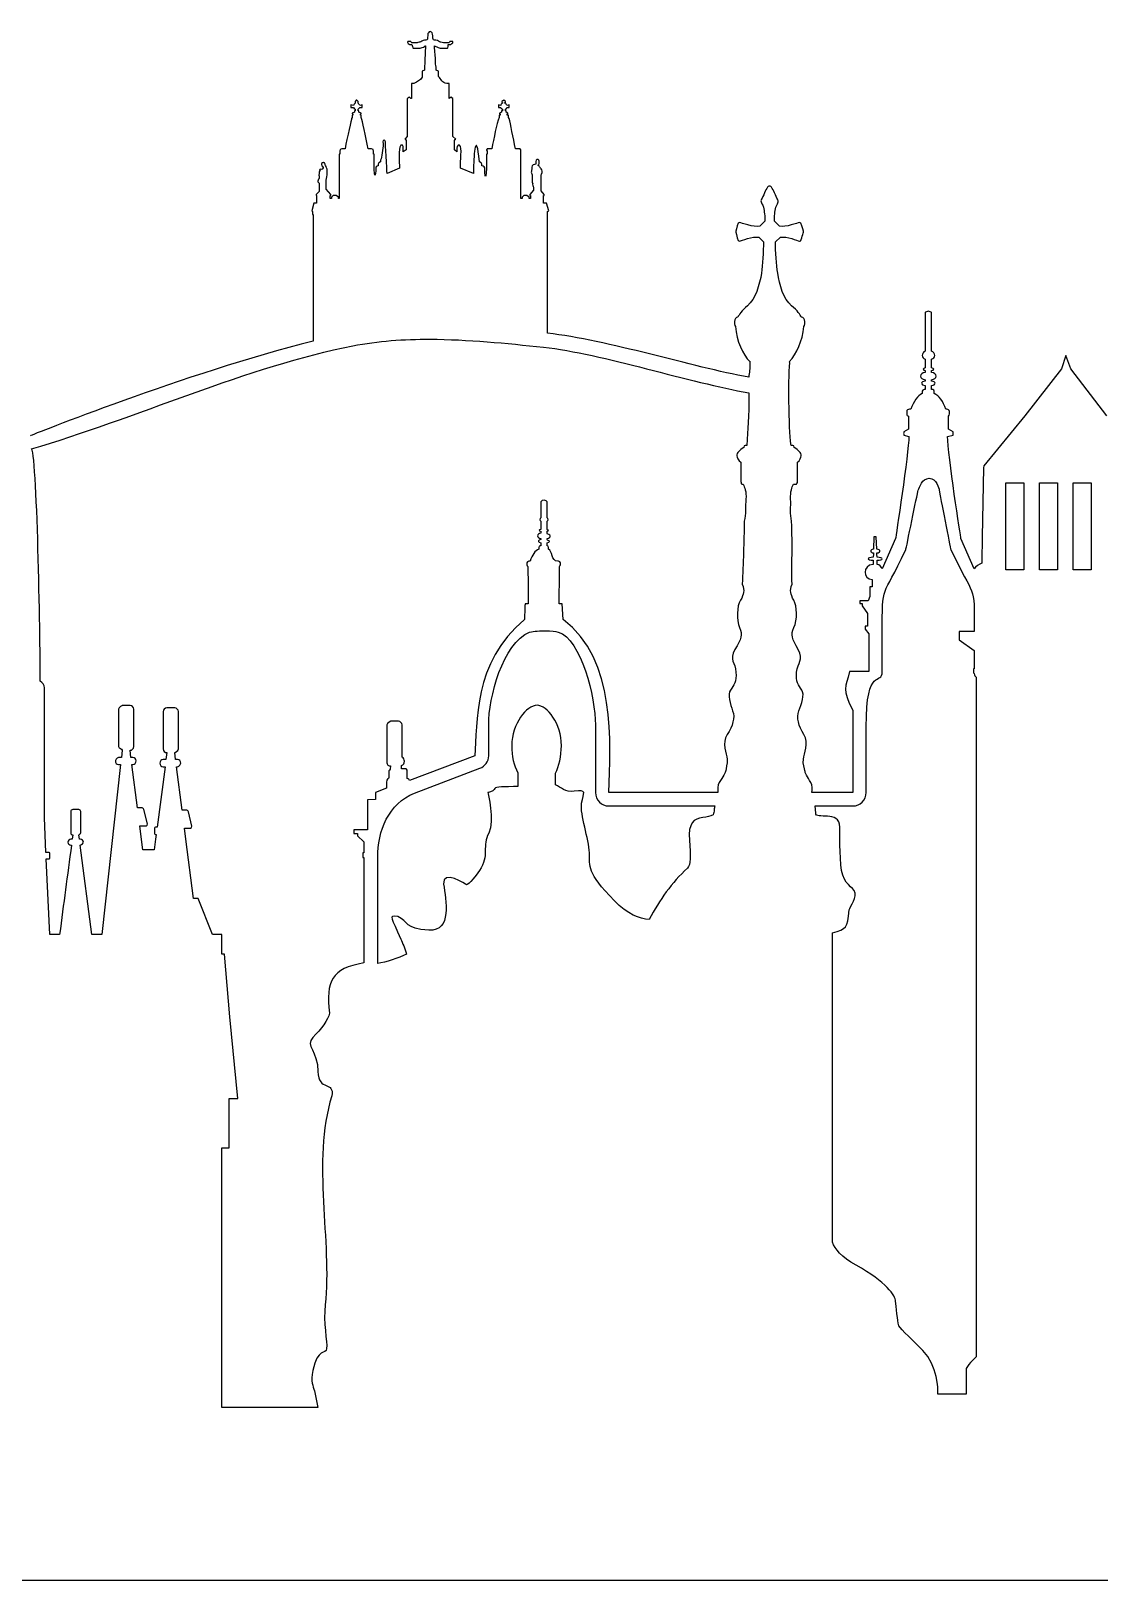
# Model space of a CAD drawing. Extents: x -1462 to 1445, y -1837 to 1335.
# Drawn here: x 541 to 850.9, y -496.6 to -47 of the extents above; entities that cross this region are included whole.
import ezdxf

# ---------------------------------------------------------------- set-up
doc = ezdxf.new("R2010")
doc.units = 0
doc.layers.add('Calque_1', color=7, linetype='CONTINUOUS')

msp = doc.modelspace()

# ---------------------------------------------------------------- linework, layer by layer
at = {"layer": 'Calque_1', "color": 1}
for p, q in [((656.054078, -49.079545), (656.054078, -49.422684)), ((657.600236, -49.079545), (657.600236, -48.392237)), ((657.771803, -49.422684), (657.600236, -49.079545)), ((650.728306, -50.109965), (650.384658, -50.109965)), ((651.243519, -50.109965), (650.728306, -50.109965)), ((651.071952, -50.969358), (651.587168, -50.969358)), ((652.10238, -50.453633), (651.75925, -50.453633)), ((651.930816, -51.999778), (653.476975, -51.999778)), ((653.133326, -50.453633), (652.10238, -50.453633)), ((658.115452, -51.312496), (659.146395, -51.828222)), ((660.348905, -51.999778), (661.895064, -51.999778)), ((661.722982, -50.453633), (660.692038, -50.453633)), ((662.066631, -50.453633), (661.722982, -50.453633)), ((662.066631, -50.969358), (662.582362, -50.969358)), ((663.097058, -50.109965), (662.582362, -50.109965)), ((663.441223, -50.109965), (663.097058, -50.109965)), ((663.441223, -50.28205), (663.441223, -50.109965)), ((655.194698, -58.355969), (654.507403, -58.699636)), ((655.194698, -57.497132), (655.194698, -58.355969)), ((655.366783, -54.92054), (655.366783, -56.638268)), ((658.4591, -56.638268), (658.4591, -54.92054)), ((658.630664, -58.355969), (658.630664, -57.497132)), ((659.317962, -58.699636), (658.630664, -58.355969)), ((652.10238, -62.30768), (651.415085, -62.30768)), ((651.415085, -62.30768), (651.415085, -66.602502)), ((654.507403, -58.699636), (654.507403, -60.417867)), ((659.317962, -60.245782), (659.317962, -58.699636)), ((662.410279, -62.30768), (661.722982, -62.30768)), ((662.410279, -66.602502), (662.410279, -62.30768)), ((635.438282, -67.117699), (635.094636, -67.46134)), ((635.610364, -67.117699), (635.438282, -67.117699)), ((635.953497, -67.46134), (635.610364, -67.117699)), ((650.212575, -66.602502), (650.212575, -66.774058)), ((650.212575, -66.774058), (650.212575, -77.597183)), ((651.243519, -66.602502), (650.812536, -66.104345)), ((651.415085, -66.602502), (651.243519, -66.602502)), ((663.441223, -66.774058), (663.441223, -66.602502)), ((663.441223, -77.597183), (663.441223, -66.774058)), ((678.215516, -67.117725), (677.699785, -67.461366)), ((678.730729, -67.461366), (678.215516, -67.117725)), ((634.579421, -68.663342), (633.892123, -68.49176)), ((633.892123, -68.49176), (633.892123, -69.179068)), ((633.892123, -69.179068), (634.579421, -69.179068)), ((634.923069, -70.553657), (634.235772, -70.896796)), ((634.235772, -70.896796), (634.235772, -71.068881)), ((634.235772, -71.068881), (634.407854, -71.068881)), ((634.407854, -71.412521), (634.235772, -71.412521)), ((634.235772, -71.412521), (634.235772, -72.09983)), ((634.407854, -71.068881), (634.407854, -71.412521)), ((635.094636, -70.210017), (634.923069, -70.210017)), ((634.923069, -70.210017), (634.923069, -70.553657)), ((635.094636, -67.46134), (635.094636, -67.804981)), ((635.094636, -67.804981), (635.094636, -67.976563)), ((635.094636, -69.694291), (635.094636, -70.210017)), ((635.953497, -67.804981), (635.953497, -67.46134)), ((635.953497, -67.976563), (635.953497, -67.804981)), ((635.953497, -70.210017), (635.953497, -69.694291)), ((636.125579, -70.210017), (635.953497, -70.210017)), ((636.125579, -70.553657), (636.125579, -70.210017)), ((636.812877, -70.896796), (636.125579, -70.553657)), ((637.156523, -68.49176), (636.469228, -68.663342)), ((636.469228, -69.179068), (637.156523, -69.179068)), ((636.640792, -71.412521), (636.640792, -71.068881)), ((636.640792, -71.068881), (636.812877, -71.068881)), ((636.812877, -71.412521), (636.640792, -71.412521)), ((636.812877, -71.068881), (636.812877, -70.896796)), ((636.812877, -72.09983), (636.812877, -71.412521)), ((637.156523, -69.179068), (637.156523, -68.49176)), ((677.356652, -68.663871), (676.669357, -68.492315)), ((676.669357, -68.492315), (676.669357, -69.179597)), ((676.669357, -69.179597), (677.356652, -69.179597)), ((677.18457, -71.412548), (676.840921, -71.412548)), ((676.840921, -71.412548), (676.840921, -72.099856)), ((677.528219, -70.553684), (677.013006, -70.897325)), ((677.013006, -70.897325), (677.013006, -71.068907)), ((677.013006, -71.068907), (677.18457, -71.068907)), ((677.18457, -71.068907), (677.18457, -71.412548)), ((677.871868, -70.210043), (677.528219, -70.210043)), ((677.528219, -70.210043), (677.528219, -70.553684)), ((677.699785, -67.461366), (677.699785, -67.805007)), ((677.699785, -67.805007), (677.871868, -67.805007)), ((677.871868, -67.805007), (677.871868, -67.976589)), ((677.871868, -69.69482), (677.871868, -70.210043)), ((678.559165, -67.976589), (678.559165, -67.805007)), ((678.559165, -67.805007), (678.730729, -67.805007)), ((678.730729, -67.805007), (678.730729, -67.461366)), ((678.730729, -70.210043), (678.730729, -69.69482)), ((678.902295, -70.210043), (678.730729, -70.210043)), ((678.902295, -70.553684), (678.902295, -70.210043)), ((679.418026, -70.897325), (678.902295, -70.553684)), ((679.761675, -68.492315), (679.074378, -68.663871)), ((679.074378, -69.179597), (679.761675, -69.179597)), ((679.24646, -71.412548), (679.24646, -71.068907)), ((679.24646, -71.068907), (679.418026, -71.068907)), ((679.589593, -71.412548), (679.24646, -71.412548)), ((679.418026, -71.068907), (679.418026, -70.897325)), ((679.589593, -72.099856), (679.589593, -71.412548)), ((679.761675, -69.179597), (679.761675, -68.492315)), ((634.235772, -72.09983), (634.064205, -72.442941)), ((636.984441, -72.442941), (636.812877, -72.09983)), ((679.761675, -72.443497), (679.589593, -72.099856)), ((648.838499, -80.174278), (648.322768, -80.174278)), ((650.212575, -77.597183), (649.525794, -78.456047)), ((649.869442, -78.800217), (649.869442, -81.548867)), ((664.300087, -78.456047), (663.441223, -77.597183)), ((663.956438, -81.548867), (663.956438, -78.800217)), ((665.331031, -80.174278), (664.987382, -80.174278)), ((630.628242, -82.750843), (630.456157, -82.750843)), ((630.456157, -82.750843), (630.456157, -95.635337)), ((640.592489, -82.750843), (640.420407, -82.750843)), ((649.869442, -81.548867), (649.010062, -82.064091)), ((664.643736, -82.064091), (663.956438, -81.548867)), ((673.404957, -81.376809), (673.233391, -81.376809)), ((673.233391, -81.376809), (673.233391, -81.72045)), ((673.233391, -81.72045), (673.404957, -81.72045)), ((673.404957, -82.750869), (673.233391, -82.750869)), ((674.77955, -81.204724), (673.404957, -81.204724)), ((673.404957, -81.204724), (673.404957, -81.376809)), ((673.404957, -81.72045), (673.404957, -82.750869)), ((683.026075, -81.204724), (681.651483, -81.204724)), ((683.026075, -81.376809), (683.026075, -81.204724)), ((683.197642, -81.376809), (683.026075, -81.376809)), ((683.197642, -81.72045), (683.197642, -81.376809)), ((683.197642, -82.750869), (683.197642, -81.72045)), ((683.197642, -95.635866), (683.197642, -82.750869)), ((687.492469, -85.156408), (687.492469, -85.499546)), ((688.523413, -85.499546), (688.523413, -84.812767)), ((624.61517, -89.107061), (624.61517, -89.794342)), ((624.958819, -87.560889), (624.787252, -87.732974)), ((627.020193, -88.763393), (627.020193, -87.389333)), ((647.979635, -86.874136), (644.371589, -88.420308)), ((669.453776, -88.420308), (665.674679, -86.874136)), ((669.453776, -86.70258), (669.453776, -88.420308)), ((686.461523, -88.763949), (686.461523, -89.794898)), ((686.461523, -89.794898), (686.461523, -90.997403)), ((687.492469, -85.499546), (687.492469, -85.671631)), ((688.179248, -86.015272), (688.179248, -85.843187)), ((688.179248, -85.843187), (688.351331, -86.015272)), ((689.038628, -89.622813), (689.038628, -88.763949)), ((624.61517, -93.573968), (623.756309, -94.432832)), ((624.271521, -90.825291), (624.61517, -91.168932)), ((624.61517, -91.168932), (624.61517, -92.371437)), ((624.61517, -92.371437), (624.61517, -93.573968)), ((628.051137, -94.432832), (626.67706, -92.88666)), ((686.805172, -93.230856), (685.774228, -94.433361)), ((686.461523, -90.997403), (686.633605, -91.168958)), ((686.805172, -92.371992), (686.805172, -93.230856)), ((689.038628, -93.402412), (689.038628, -91.341043)), ((689.897489, -94.433361), (689.038628, -93.402412)), ((623.069011, -97.009926), (622.553799, -99.24338)), ((623.927875, -97.009926), (623.069011, -97.009926)), ((623.756309, -94.432832), (623.756309, -94.776473)), ((623.756309, -94.776473), (623.927875, -94.776473)), ((623.927875, -94.776473), (623.927875, -97.009926)), ((627.87957, -95.635337), (627.87957, -94.776473)), ((627.87957, -94.776473), (628.051137, -94.776473)), ((628.223219, -95.635337), (627.87957, -95.635337)), ((628.051137, -94.776473), (628.051137, -94.432832)), ((628.738434, -94.776473), (628.223219, -95.291696)), ((628.223219, -95.291696), (628.223219, -95.635337)), ((629.597295, -94.776473), (628.738434, -94.776473)), ((630.284593, -95.291696), (629.597295, -94.776473)), ((630.284593, -95.635337), (630.284593, -95.291696)), ((630.456157, -95.635337), (630.284593, -95.635337)), ((683.541288, -95.635866), (683.197642, -95.635866)), ((684.056503, -94.777002), (683.541288, -95.292225)), ((683.541288, -95.292225), (683.541288, -95.635866)), ((684.915364, -94.777002), (684.056503, -94.777002)), ((685.602662, -95.292225), (684.915364, -94.777002)), ((685.602662, -95.635866), (685.602662, -95.292225)), ((685.94631, -95.635866), (685.602662, -95.635866)), ((685.774228, -94.433361), (685.774228, -94.777002)), ((685.774228, -94.777002), (685.94631, -94.777002)), ((685.94631, -94.777002), (685.94631, -95.635866)), ((689.725923, -97.009953), (689.725923, -94.777002)), ((689.725923, -94.777002), (689.897489, -94.777002)), ((690.584787, -97.009953), (689.725923, -97.009953)), ((689.897489, -94.777002), (689.897489, -94.433361)), ((691.272082, -99.243407), (690.584787, -97.009953)), ((622.553799, -99.24338), (622.725365, -99.414936)), ((622.725365, -99.414936), (622.725365, -100.2738)), ((622.725365, -100.2738), (622.897448, -100.2738)), ((622.897448, -100.2738), (622.897448, -137.037971)), ((690.928436, -99.414962), (691.272082, -99.243407)), ((690.928436, -100.274356), (690.928436, -99.414962)), ((690.928436, -132.400037), (690.928436, -100.274356)), ((753.975748, -102.179673), (752.506586, -103.648825)), ((758.249904, -103.648825), (756.780744, -102.179673)), ((752.23942, -106.853802), (753.575256, -108.18963)), ((757.047912, -108.18963), (758.517072, -106.853802)), ((765.1947, -105.2513), (765.1947, -105.117977)), ((765.1947, -105.384624), (765.1947, -105.2513)), ((764.660882, -130.093214), (764.52704, -130.093214)), ((800.464899, -128.757359), (800.464899, -139.976327)), ((802.324216, -139.976327), (802.324216, -128.757359)), ((690.90053, -134.748214), (690.928436, -132.400037)), ((745.160781, -131.29519), (745.160781, -131.962866)), ((765.595711, -131.962866), (765.595711, -131.29519)), ((656.810111, -136.47679), (656.810103, -136.47679)), ((800.464899, -142.246982), (800.464899, -144.784812)), ((802.324216, -144.784812), (802.324216, -142.246982)), ((841.323385, -141.183489), (839.993235, -145.051988)), ((842.787378, -145.051988), (841.323385, -141.183489)), ((800.464899, -145.586314), (800.464899, -146.120137)), ((800.464899, -148.256939), (800.464899, -148.657968)), ((802.324216, -146.120137), (802.324216, -145.586314)), ((802.324216, -148.657968), (802.324216, -148.256939)), ((839.993235, -145.051988), (829.436773, -158.674907)), ((853.210516, -158.674907), (842.787378, -145.051988)), ((799.663397, -151.596272), (799.663397, -152.263948)), ((800.464899, -151.061945), (800.197215, -151.061945)), ((800.464899, -149.859943), (800.464899, -151.061945)), ((802.324216, -151.061945), (802.324216, -149.859943)), ((802.725226, -151.061945), (802.324216, -151.061945)), ((803.125718, -152.263948), (803.125718, -151.596272)), ((796.324583, -156.804753), (795.923574, -156.804753)), ((806.731699, -156.804753), (806.464532, -156.804753)), ((795.122072, -157.472932), (795.122072, -158.140581)), ((795.656407, -158.808257), (795.656407, -162.548063)), ((807.266034, -162.548063), (807.266034, -158.808257)), ((807.533201, -158.140581), (807.533201, -157.472932)), ((829.436773, -158.674907), (817.55016, -173.232679)), ((794.26321, -164.284391), (795.790249, -164.684891)), ((795.656407, -162.548063), (794.321088, -163.349566)), ((806.998867, -164.684891), (808.564146, -164.32265)), ((808.601352, -163.349566), (807.266034, -162.548063)), ((747.832454, -167.756545), (747.832454, -167.889868)), ((748.76728, -167.356045), (748.232946, -167.356045)), ((762.123054, -167.356045), (761.588721, -167.356045)), ((762.523546, -167.890371), (762.523546, -167.756545)), ((747.030952, -172.164027), (747.030952, -177.773484)), ((763.458888, -177.773484), (763.458888, -172.164027)), ((817.416835, -173.767031), (817.015826, -193.800434)), ((817.55016, -173.232679), (817.416835, -173.767031)), ((747.431443, -178.574987), (747.698612, -178.574987)), ((762.256378, -178.574987), (762.924554, -178.574987)), ((801.661725, -176.838659), (801.661725, -176.838659)), ((823.899905, -178.169374), (829.108887, -178.169374)), ((823.899905, -203.412247), (823.899905, -178.169374)), ((829.108887, -178.169374), (829.108887, -203.412247)), ((833.668014, -178.169374), (838.876996, -178.169374)), ((833.668014, -203.412247), (833.668014, -178.169374)), ((838.876996, -178.169374), (838.876996, -203.412247)), ((843.436232, -178.169374), (848.645214, -178.169374)), ((843.436232, -203.412247), (843.436232, -178.169374)), ((848.645214, -178.169374), (848.645214, -203.412247)), ((688.932692, -183.650145), (688.932692, -188.324777)), ((690.792524, -188.324777), (690.792524, -183.650145)), ((688.932692, -189.259629), (688.932692, -191.663606)), ((688.932692, -192.197932), (688.932692, -192.731756)), ((690.792524, -191.663606), (690.792524, -189.259629)), ((690.792524, -192.731756), (690.792524, -192.197932)), ((688.398358, -196.872591), (688.398358, -197.406414)), ((688.932692, -196.471588), (688.799365, -196.471588)), ((688.932692, -194.33476), (688.932692, -194.601937)), ((688.932692, -195.536762), (688.932692, -196.471588)), ((690.792524, -194.601937), (690.792524, -194.33476)), ((690.792524, -196.471588), (690.792524, -195.536762)), ((690.925851, -196.471588), (690.792524, -196.471588)), ((691.193019, -197.406414), (691.193019, -196.872591)), ((785.639447, -193.800434), (785.506122, -197.406917)), ((786.307623, -193.800434), (785.639447, -193.800434)), ((786.440949, -197.406917), (786.307623, -193.800434)), ((791.9171, -194.33476), (788.043952, -203.149724)), ((814.74568, -203.149724), (810.872015, -194.33476)), ((684.925701, -201.413396), (684.925701, -201.947722)), ((685.861043, -200.87907), (685.460035, -200.87907)), ((694.131339, -200.87907), (693.864173, -200.87907)), ((694.665675, -201.947722), (694.665675, -201.413396)), ((785.506122, -198.876095), (785.37228, -199.677068)), ((785.37228, -200.611894), (785.37228, -201.813896)), ((785.506122, -198.475066), (785.506122, -198.876095)), ((786.440949, -198.876095), (786.440949, -198.475066)), ((786.574274, -199.677068), (786.440949, -198.876095)), ((786.574274, -201.813896), (786.574274, -200.611894)), ((785.105113, -206.221881), (785.105113, -208.358709)), ((829.108887, -203.412247), (823.899905, -203.412247)), ((838.876996, -203.412247), (833.668014, -203.412247)), ((848.645214, -203.412247), (843.436232, -203.412247)), ((784.437454, -211.163186), (783.903119, -212.365188)), ((785.105113, -208.358709), (784.437454, -208.358709)), ((784.437454, -208.358709), (784.437454, -211.163186)), ((685.326709, -213.300014), (684.391883, -213.300014)), ((695.199491, -213.300014), (694.264665, -213.300014)), ((695.467175, -217.840819), (695.199491, -213.300014)), ((783.903119, -212.365188), (781.499132, -212.365188)), ((781.499132, -212.365188), (781.499132, -213.16669)), ((781.499132, -213.16669), (782.166791, -213.16669)), ((782.166791, -213.16669), (782.166791, -213.83434)), ((782.166791, -213.83434), (783.769794, -216.104994)), ((783.769794, -219.710974), (783.102134, -219.710974)), ((783.102134, -219.710974), (783.102134, -220.645826)), ((783.769794, -216.104994), (783.769794, -219.710974)), ((690.363095, -221.096941), (690.363095, -221.096941)), ((783.102134, -220.645826), (784.170286, -221.981654)), ((784.170286, -221.981654), (784.170286, -232.933446)), ((788.043952, -232.933446), (788.043952, -221.981654)), ((814.74568, -221.313476), (810.337681, -221.313476)), ((810.337681, -221.313476), (810.337681, -222.114978)), ((810.337681, -222.114978), (810.337681, -222.91648)), ((810.337681, -222.91648), (810.337681, -223.717982)), ((810.337681, -223.717982), (814.74568, -226.789636)), ((814.74568, -226.789636), (814.74568, -232.131944)), ((784.170286, -232.933446), (778.561326, -232.933446)), ((814.74568, -232.131944), (814.477996, -232.131944)), ((814.477996, -232.131944), (814.477996, -233.33392)), ((814.477996, -233.33392), (814.74568, -233.467243)), ((544.955959, -275.271409), (544.955959, -237.607575)), ((815.279498, -234.535922), (815.279498, -431.801922)), ((566.469375, -243.884709), (566.469375, -254.703177)), ((569.797854, -242.81656), (567.537527, -242.81656)), ((570.866522, -254.703177), (570.866522, -243.884709)), ((579.414321, -244.552888), (579.414321, -255.371329)), ((582.7428, -243.484209), (580.482473, -243.484209)), ((583.811468, -255.371329), (583.811468, -244.552888)), ((779.495636, -244.152388), (779.495636, -268.059449)), ((644.333864, -248.426017), (644.333864, -259.377809)), ((647.66286, -247.357365), (645.402532, -247.357365)), ((648.731528, -257.774804), (648.731528, -248.426017)), ((673.840589, -257.374331), (673.840589, -248.426017)), ((704.826294, -248.426017), (704.826294, -268.059449)), ((783.369302, -268.058947), (783.369302, -248.96037)), ((567.537527, -255.771829), (567.270359, -257.908657)), ((570.06502, -257.908657), (569.797854, -255.771829)), ((567.003193, -259.912161), (561.650548, -309.194934)), ((567.270359, -257.908657), (566.469375, -257.908657)), ((566.469375, -259.912161), (567.003193, -259.912161)), ((570.599357, -257.908657), (570.06502, -257.908657)), ((571.934674, -272.466429), (570.332188, -259.912161)), ((570.332188, -259.912161), (570.599357, -259.912161)), ((579.948139, -260.579811), (577.677993, -278.075886)), ((580.215307, -258.442983), (579.414321, -258.442983)), ((579.414321, -260.579811), (579.948139, -260.579811)), ((580.482473, -256.439505), (580.215307, -258.442983)), ((583.009968, -258.442983), (582.7428, -256.439505)), ((583.544302, -258.442983), (583.009968, -258.442983)), ((584.880139, -273.134607), (583.277134, -260.579811)), ((583.277134, -260.579811), (583.544302, -260.579811)), ((645.402532, -260.312635), (645.269206, -261.247461)), ((648.597686, -261.114137), (648.597686, -260.179311)), ((669.833599, -257.374331), (650.868348, -264.586793)), ((644.200538, -264.987293), (644.200538, -266.723621)), ((644.868198, -261.781813), (644.868198, -263.785291)), ((649.666353, -261.114137), (648.597686, -261.114137)), ((650.200687, -263.918614), (650.200687, -261.781813)), ((652.33751, -268.192773), (671.302758, -260.980813)), ((682.254545, -262.316139), (682.254545, -266.323121)), ((693.206331, -265.788795), (693.206331, -262.449992)), ((644.200538, -266.723621), (640.98988, -268.058947)), ((640.98988, -268.058947), (640.98988, -270.062425)), ((682.254545, -266.323121), (681.052551, -266.323121)), ((740.352808, -268.058947), (708.699442, -268.058947)), ((779.495636, -268.059449), (767.598688, -268.059449)), ((552.568932, -273.535081), (552.568932, -279.678891)), ((554.962585, -273.000755), (553.236592, -273.000755)), ((555.496919, -279.678891), (555.496919, -273.535081)), ((573.136668, -272.466429), (571.934674, -272.466429)), ((574.872997, -277.14106), (573.804845, -273.000755)), ((586.08213, -273.134607), (584.880139, -273.134607)), ((587.684619, -277.808736), (586.74979, -273.668933)), ((640.98988, -270.062425), (638.698033, -270.116691)), ((638.698033, -270.116691), (638.719226, -278.877389)), ((708.699442, -271.932605), (739.417979, -271.932605)), ((768.763993, -273.996567), (768.534033, -271.932076)), ((768.534033, -271.932076), (779.495636, -271.932076)), ((545.356454, -285.421698), (544.955959, -275.271409)), ((573.003342, -280.880893), (572.60285, -277.675413)), ((572.60285, -277.675413), (574.472505, -277.675413)), ((576.876493, -278.343062), (576.876493, -279.945564)), ((577.677993, -278.075886), (577.143659, -278.075886)), ((585.948291, -281.548542), (585.547796, -278.343062)), ((585.547796, -278.343062), (587.284124, -278.343062)), ((552.969423, -281.548542), (552.568932, -281.548542)), ((553.236592, -280.346567), (552.969423, -281.548542)), ((555.096427, -281.548542), (554.962585, -280.346567)), ((555.363593, -281.548542), (555.096427, -281.548542)), ((573.537676, -284.620196), (573.003342, -280.880893)), ((577.143659, -281.548542), (576.743167, -284.620196)), ((577.143659, -280.213243), (577.410827, -280.213243)), ((577.410827, -280.213243), (577.143659, -281.548542)), ((588.218953, -298.777468), (585.948291, -281.548542)), ((638.719226, -278.877389), (634.707585, -278.877389)), ((634.707585, -278.877389), (634.707585, -279.945564)), ((634.707585, -279.945564), (635.776255, -279.945564)), ((635.776255, -279.945564), (635.776255, -280.613717)), ((635.776255, -280.613717), (637.645907, -282.350045)), ((637.645907, -282.350045), (637.645907, -285.555022)), ((546.291279, -285.421698), (545.356454, -285.421698)), ((546.558964, -309.194934), (545.490296, -287.29135)), ((545.490296, -287.29135), (546.291279, -287.29135)), ((546.558964, -287.024703), (546.558964, -285.822198)), ((552.568932, -283.28487), (552.8361, -283.28487)), ((558.702407, -309.194934), (555.363593, -283.28487)), ((576.743167, -284.620196), (573.537676, -284.620196)), ((637.645907, -285.555022), (637.378741, -285.555022)), ((637.378741, -285.555022), (637.378741, -286.890877)), ((637.378741, -286.890877), (637.645907, -286.890877)), ((637.645907, -286.890877), (637.645907, -317.475572)), ((641.652373, -317.609927), (641.652373, -286.891379)), ((589.564605, -298.777468), (588.218953, -298.777468)), ((593.704921, -309.194934), (589.564605, -298.777468)), ((549.363444, -309.194934), (546.558964, -309.194934)), ((561.650548, -309.194934), (558.702407, -309.194934)), ((596.376075, -309.194934), (593.704921, -309.194934)), ((596.376075, -314.938244), (596.376075, -309.194934)), ((773.609174, -398.546073), (773.609174, -308.794434)), ((597.177577, -314.938244), (596.376075, -314.938244)), ((598.780063, -333.101995), (597.177577, -314.938244)), ((601.050725, -356.875733), (598.780063, -333.101995)), ((598.512898, -371.166329), (598.512898, -356.875733)), ((598.512898, -356.875733), (601.050725, -356.875733)), ((596.376075, -446.493519), (596.376075, -371.166329)), ((596.376075, -371.166329), (598.512898, -371.166329)), ((812.341176, -435.141254), (812.341176, -442.620363)), ((623.355306, -441.685538), (624.290135, -446.493519)), ((804.194386, -442.620363), (804.194386, -441.685538)), ((812.341176, -442.620363), (804.194386, -442.620363)), ((624.290135, -446.493519), (596.376075, -446.493519)), ((-4.810482, -496.573164), (1166.527293, -496.573164))]:
    msp.add_line(p, q, dxfattribs=at)
for points in [[(656.054078, -49.422684), (656.054078, -49.766324), (655.366825, -49.594504), (654.851568, -49.766324)], [(656.39721, -47.533373), (656.053705, -47.877014), (656.225644, -48.048623), (656.225644, -48.392237)], [(656.225644, -48.392237), (656.05375, -48.735984), (656.054078, -48.907725), (656.054078, -49.079545)], [(657.428154, -47.533373), (657.25626, -47.189865), (656.568962, -47.017939), (656.39721, -47.533373)], [(657.600236, -48.392237), (657.600236, -48.048623), (657.599972, -47.877014), (657.428154, -47.533373)], [(658.974313, -49.766324), (658.287007, -49.594504), (657.771803, -49.766324), (657.771803, -49.422684)], [(650.384658, -50.109965), (650.212763, -50.109965), (650.212763, -50.28205), (650.384658, -50.28205)], [(650.384658, -50.28205), (650.384658, -50.28205), (650.212763, -50.281918), (650.384658, -50.453633)], [(650.384658, -50.453633), (650.384658, -50.625559), (650.556552, -50.625665), (650.728306, -50.797273)], [(650.728306, -50.797273), (650.900058, -50.9692), (650.900058, -50.969358), (651.071952, -50.969358)], [(651.75925, -50.453633), (651.587355, -50.625559), (651.415273, -50.281786), (651.243519, -50.109965)], [(651.587168, -50.969358), (651.587168, -51.141073), (651.759205, -51.999778), (651.930816, -51.999778)], [(653.648542, -50.28205), (653.305036, -50.28205), (653.305078, -50.453633), (653.133326, -50.453633)], [(653.476975, -51.999778), (653.820621, -51.999778), (654.163897, -51.999778), (654.507403, -51.828222)], [(654.851568, -49.766324), (654.336167, -50.109965), (653.992188, -50.28205), (653.648542, -50.28205)], [(654.507403, -51.828222), (655.02266, -51.656614), (655.538347, -51.312496), (655.538347, -51.312496)], [(655.538347, -51.312496), (655.538347, -51.312496), (655.366783, -54.233258), (655.366783, -54.92054)], [(658.4591, -54.92054), (658.287336, -54.233258), (658.115452, -51.312496), (658.115452, -51.312496)], [(660.004741, -50.28205), (659.833119, -50.28205), (659.489713, -50.109965), (658.974313, -49.766324)], [(659.146395, -51.828222), (659.490086, -52.000043), (660.005116, -51.999778), (660.348905, -51.999778)], [(660.692038, -50.453633), (660.348532, -50.453633), (660.34853, -50.28205), (660.004741, -50.28205)], [(661.895064, -51.999778), (662.066959, -51.999778), (662.066631, -51.141073), (662.066631, -50.969358)], [(662.582362, -50.109965), (662.410467, -50.281786), (662.066631, -50.625559), (662.066631, -50.453633)], [(662.582362, -50.969358), (662.925878, -50.969358), (662.925495, -50.9692), (662.925495, -50.797273)], [(662.925495, -50.797273), (663.097103, -50.625665), (663.269471, -50.625559), (663.441223, -50.453633)], [(663.441223, -50.453633), (663.612834, -50.281918), (663.269471, -50.28205), (663.441223, -50.28205)], [(655.366783, -56.638268), (655.195029, -56.810194), (655.194698, -57.153491), (655.194698, -57.497132)], [(658.630664, -57.497132), (658.630664, -57.153491), (658.4591, -56.810194), (658.4591, -56.638268)], [(654.507403, -60.417867), (653.877631, -61.439291), (653.273659, -61.722078), (652.10238, -62.30768)], [(661.722982, -62.30768), (660.31102, -62.080879), (660.037427, -60.97889), (659.317962, -60.245782)], [(650.812536, -66.104345), (650.530604, -66.38983), (650.477775, -66.498204), (650.212575, -66.602502)], [(662.925495, -66.087279), (662.718701, -66.396789), (662.684893, -66.465263), (662.410279, -66.602502)], [(663.441223, -66.602502), (663.131515, -66.5004), (663.062739, -66.36197), (662.925495, -66.087279)], [(635.094636, -67.976563), (634.922739, -68.148145), (634.751172, -68.319913), (634.579421, -68.663342)], [(634.579421, -69.179068), (634.751172, -69.350888), (634.922739, -69.694291), (635.094636, -69.694291)], [(636.469228, -68.663342), (636.297463, -68.319913), (636.125249, -68.148145), (635.953497, -67.976563)], [(635.953497, -69.694291), (636.125249, -69.694291), (636.297463, -69.350888), (636.469228, -69.179068)], [(677.871868, -67.976589), (677.528221, -68.148172), (677.356652, -68.320363), (677.356652, -68.663871)], [(677.356652, -69.179597), (677.356652, -69.351311), (677.528221, -69.69482), (677.871868, -69.69482)], [(679.074378, -68.663871), (679.074378, -68.320363), (678.902539, -68.148172), (678.559165, -67.976589)], [(678.730729, -69.69482), (678.902351, -69.69482), (679.074378, -69.351311), (679.074378, -69.179597)], [(634.064205, -72.442941), (634.064205, -72.442941), (632.756444, -77.961858), (632.1744, -81.204697)], [(638.874248, -81.204697), (638.281907, -77.925743), (636.984441, -72.442941), (636.984441, -72.442941)], [(671.172017, -84.984323), (670.224936, -75.213499), (669.45525, -82.963912), (669.453776, -86.70258)], [(676.840921, -72.099856), (676.183201, -74.049941), (675.331463, -78.129445), (674.77955, -81.204724)], [(681.651483, -81.204724), (680.938245, -78.042292), (680.179809, -73.84936), (679.761675, -72.443497)], [(643.169076, -79.143302), (643.365484, -80.457302), (642.869089, -82.971506), (642.653863, -84.12493)], [(643.894614, -79.155738), (643.846526, -78.416439), (643.135596, -78.576829), (643.169076, -79.143302)], [(644.371589, -88.420308), (644.332544, -87.304507), (643.833797, -79.216618), (643.894614, -79.155738)], [(648.322768, -80.174278), (647.510933, -81.292566), (647.979635, -85.02319), (647.979635, -86.874136)], [(649.010062, -82.064091), (649.028425, -81.161465), (649.233112, -80.568877), (648.838499, -80.174278)], [(649.525794, -78.456047), (649.767572, -78.459222), (649.758934, -78.57929), (649.869442, -78.800217)], [(663.956438, -78.800217), (664.020682, -78.493988), (664.125398, -78.547143), (664.300087, -78.456047)], [(664.987382, -80.174278), (664.436911, -80.662566), (664.643736, -81.217662), (664.643736, -82.064091)], [(665.674679, -86.874136), (665.459999, -84.78451), (666.322734, -80.66934), (665.331031, -80.174278)], [(625.646116, -85.327938), (625.302611, -85.327938), (625.302468, -85.499679), (625.302468, -85.671605)], [(626.161329, -85.327938), (625.989434, -84.984429), (625.818011, -85.327938), (625.646116, -85.327938)], [(626.504978, -86.015246), (626.333356, -85.843319), (626.504845, -85.499652), (626.161329, -85.327938)], [(632.1744, -81.204697), (630.418406, -81.131805), (630.628242, -81.218985), (630.628242, -82.750843)], [(640.420407, -82.750843), (640.470633, -81.189537), (640.599533, -81.222028), (638.874248, -81.204697)], [(641.107705, -86.702025), (641.051065, -89.343228), (640.592489, -91.088234), (640.592489, -82.750843)], [(642.481781, -84.984297), (641.622721, -85.156223), (641.795, -86.186802), (641.795, -86.186802)], [(642.653863, -84.12493), (642.377916, -84.333607), (642.481781, -84.667273), (642.481781, -84.984297)], [(671.859315, -86.186828), (671.859315, -86.186828), (672.031077, -85.156249), (671.172017, -84.984323)], [(673.233391, -82.750869), (673.349048, -89.698537), (672.80474, -91.175176), (672.718176, -86.70258)], [(687.664036, -84.469127), (687.492281, -84.812741), (687.492469, -84.984482), (687.492469, -85.156408)], [(688.179248, -84.297042), (687.835742, -84.297042), (687.835798, -84.297042), (687.664036, -84.469127)], [(688.523413, -84.812767), (688.523413, -84.640841), (688.351143, -84.297042), (688.179248, -84.297042)], [(624.61517, -89.794342), (624.443548, -89.966163), (624.271521, -90.653365), (624.271521, -90.825291)], [(625.474034, -87.21775), (625.130385, -87.04593), (624.443408, -87.21775), (624.958819, -87.560889)], [(624.61517, -88.420282), (624.443548, -88.76379), (624.61517, -88.93524), (624.61517, -89.107061)], [(624.787252, -87.732974), (624.615294, -87.9049), (624.61517, -87.90482), (624.61517, -88.420282)], [(625.302468, -85.671605), (625.302468, -86.015246), (625.474362, -86.358384), (625.646116, -86.358384)], [(625.817683, -86.702025), (625.817683, -86.873528), (625.474034, -87.21775), (625.474034, -87.21775)], [(625.646116, -86.358384), (625.818011, -86.530204), (625.817683, -86.702025), (625.817683, -86.702025)], [(626.67706, -92.88666), (626.848814, -91.340514), (626.504933, -90.309539), (627.020193, -88.763393)], [(627.020193, -87.389333), (627.020193, -87.217512), (626.676872, -86.358781), (626.504978, -86.015246)], [(641.795, -86.186802), (641.795, -86.186802), (641.107705, -86.186802), (641.107705, -86.702025)], [(672.718176, -86.70258), (672.546281, -86.187013), (671.859315, -86.186828), (671.859315, -86.186828)], [(686.289441, -87.389359), (686.289441, -87.56118), (686.118104, -87.905191), (686.289441, -88.248726)], [(686.461523, -86.186828), (686.289488, -86.702395), (686.461478, -87.217645), (686.289441, -87.389359)], [(686.289441, -88.248726), (686.461478, -88.420546), (686.289488, -88.592234), (686.461523, -88.763949)], [(687.492469, -85.671631), (687.492469, -85.671631), (686.805172, -85.671393), (686.461523, -86.186828)], [(688.351331, -86.186828), (688.179436, -86.186828), (688.179248, -86.015272), (688.179248, -86.015272)], [(688.351331, -86.015272), (688.351331, -86.015272), (688.523413, -85.671367), (688.523413, -85.499546)], [(688.867062, -86.874136), (688.695024, -86.530707), (688.523225, -86.186828), (688.351331, -86.186828)], [(689.382277, -88.07717), (689.382277, -87.561603), (689.210568, -87.045956), (688.867062, -86.874136)], [(689.038628, -88.763949), (689.038628, -88.763949), (689.382277, -88.592393), (689.382277, -88.07717)], [(689.038628, -91.341043), (689.21038, -90.653762), (689.038628, -89.966454), (689.038628, -89.622813)], [(686.633605, -91.168958), (686.633605, -91.168958), (686.461711, -91.684446), (686.633605, -91.856267)], [(686.633605, -91.856267), (686.633605, -92.199775), (686.805172, -92.028246), (686.805172, -92.371992)], [(754.91109, -92.162707), (754.376872, -92.563392), (753.842398, -94.299561), (753.174762, -95.50151)], [(755.311584, -92.028854), (755.178057, -92.028854), (755.044617, -92.028854), (754.91109, -92.162707)], [(755.712076, -92.162707), (755.578549, -92.029172), (755.445112, -92.028854), (755.311584, -92.028854)], [(757.448404, -95.50151), (756.914187, -94.299561), (756.246185, -92.563392), (755.712076, -92.162707)], [(753.174762, -95.50151), (752.5068, -96.569951), (752.9074, -96.436495), (753.575256, -98.172664)], [(753.575256, -98.172664), (753.842311, -99.241211), (753.975748, -100.977592), (753.975748, -102.179673)], [(756.780744, -102.179673), (756.780744, -100.977592), (756.780763, -99.241211), (757.181236, -98.172664)], [(757.181236, -98.172664), (757.8492, -96.436495), (758.116149, -96.569951), (757.448404, -95.50151)], [(746.63046, -102.580146), (746.096242, -102.313102), (745.695208, -104.583651), (745.561792, -105.117977)], [(752.506586, -103.648825), (750.636878, -104.049616), (747.164677, -102.713682), (746.63046, -102.580146)], [(763.992706, -102.580146), (763.458489, -102.713682), (759.986086, -104.049616), (758.249904, -103.648825)], [(765.1947, -105.117977), (764.927646, -104.583651), (764.526926, -102.313102), (763.992706, -102.580146)], [(745.561792, -105.117977), (745.561792, -105.251512), (745.428153, -105.2513), (745.561792, -105.2513)], [(745.561792, -105.2513), (745.428153, -105.38473), (745.561792, -105.384624), (745.561792, -105.384624)], [(745.561792, -105.384624), (745.695208, -106.052485), (746.096242, -108.323351), (746.63046, -108.056307)], [(746.63046, -108.056307), (747.164677, -107.789025), (750.369602, -106.586626), (752.23942, -106.853802)], [(758.517072, -106.853802), (760.386782, -106.586626), (763.458489, -107.789025), (763.992706, -108.056307)], [(763.992706, -108.056307), (764.526926, -108.323351), (764.927646, -106.052485), (765.1947, -105.384624)], [(753.575256, -108.18963), (753.575256, -110.994478), (753.307977, -115.001355), (753.04092, -117.271771)], [(757.71557, -117.271771), (757.31488, -115.001355), (757.047912, -110.994478), (757.047912, -108.18963)], [(753.04092, -117.271771), (752.373066, -120.744347), (751.30475, -124.884468), (748.900606, -126.754384)], [(761.72256, -126.754384), (759.318524, -124.884468), (758.24979, -120.744347), (757.71557, -117.271771)], [(746.096126, -130.093214), (745.561908, -130.093214), (745.160781, -130.627461), (745.160781, -131.29519)], [(748.900606, -126.754384), (747.297842, -128.090001), (746.496816, -129.425459), (746.096126, -130.093214)], [(764.52704, -130.093214), (764.259877, -129.425459), (763.458851, -128.090001), (761.72256, -126.754384)], [(765.595711, -131.29519), (765.595711, -130.627461), (765.061575, -130.093214), (764.660882, -130.093214)], [(801.340297, -128.369798), (801.20677, -128.369798), (800.464899, -128.623718), (800.464899, -128.757359)], [(802.324216, -128.757359), (802.324216, -128.623718), (801.60757, -128.369798), (801.340297, -128.369798)], [(749.301614, -147.455966), (733.007361, -144.65125), (708.263329, -136.61813), (690.90053, -134.748214)], [(745.160781, -131.962866), (745.160781, -132.363551), (745.294314, -132.630727), (745.42795, -132.764368)], [(745.42795, -132.764368), (745.82864, -137.038315), (747.431488, -140.777856), (749.702106, -143.048484)], [(761.054384, -143.048484), (763.324784, -140.644347), (764.794105, -137.038315), (765.328542, -132.764368)], [(765.328542, -132.764368), (765.46207, -132.630727), (765.595711, -132.363551), (765.595711, -131.962866)], [(622.897448, -137.037971), (585.830723, -146.332201), (540.882815, -164.487988), (540.882815, -164.487988)], [(541.216137, -168.290871), (570.198426, -159.876698), (604.790383, -144.116527), (634.440419, -138.373323)], [(634.440419, -138.373323), (641.765326, -136.962617), (649.266862, -136.456126), (656.810111, -136.47679)], [(656.810103, -136.47679), (667.834854, -136.507005), (678.949338, -137.664187), (689.734191, -138.774325)], [(689.734191, -138.774325), (706.696192, -140.644242), (732.606779, -149.192162), (749.301614, -151.996771)], [(749.568263, -143.31566), (749.863398, -145.070482), (749.315631, -146.141198), (749.301614, -147.455966)], [(749.702106, -143.048484), (749.56847, -143.182019), (749.568263, -143.182231), (749.568263, -143.31566)], [(761.588721, -167.356045), (761.041377, -165.378867), (760.654826, -148.37235), (761.188226, -143.31566)], [(761.188226, -143.31566), (761.188226, -143.182231), (761.188022, -143.048484), (761.054384, -143.048484)], [(800.464899, -139.976327), (799.93068, -140.109968), (799.663397, -140.644612), (799.663397, -141.178832)], [(799.663397, -141.178832), (799.663397, -141.713052), (799.93068, -142.113446), (800.464899, -142.246982)], [(803.259043, -141.178832), (803.259043, -140.644612), (802.858653, -140.109968), (802.324216, -139.976327)], [(802.324216, -142.246982), (802.858653, -142.113446), (803.259043, -141.713052), (803.259043, -141.178832)], [(800.464899, -146.120137), (799.663517, -146.253779), (799.129063, -146.654702), (799.129063, -147.18879)], [(799.129063, -147.18879), (799.129063, -147.723116), (799.663517, -148.12343), (800.464899, -148.256939)], [(800.464899, -144.784812), (800.197626, -144.784812), (799.930564, -145.051671), (799.930564, -145.185312)], [(799.930564, -145.185312), (799.930564, -145.31882), (800.197626, -145.586314), (800.464899, -145.586314)], [(802.992393, -145.185312), (802.992393, -145.051671), (802.725017, -144.784812), (802.324216, -144.784812)], [(802.324216, -145.586314), (802.725017, -145.586314), (802.992393, -145.31882), (802.992393, -145.185312)], [(803.660052, -147.18879), (803.660052, -146.654702), (803.125816, -146.253779), (802.324216, -146.120137)], [(802.324216, -148.256939), (803.125816, -148.12343), (803.660052, -147.723116), (803.660052, -147.18879)], [(749.301614, -151.996771), (749.404682, -159.576528), (748.892637, -162.264456), (748.76728, -167.356045)], [(799.663397, -152.263948), (798.327906, -152.798274), (797.125965, -154.534231), (796.324583, -156.804753)], [(800.464899, -148.657968), (799.93068, -148.657968), (799.39623, -148.925144), (799.39623, -149.192294)], [(799.39623, -149.192294), (799.39623, -149.592873), (799.93068, -149.859943), (800.464899, -149.859943)], [(800.197215, -151.061945), (799.930269, -151.061945), (799.663397, -151.329122), (799.663397, -151.596272)], [(803.392885, -149.192294), (803.392885, -148.925144), (802.99218, -148.657968), (802.324216, -148.657968)], [(802.324216, -149.859943), (802.99218, -149.859943), (803.392885, -149.592873), (803.392885, -149.192294)], [(803.125718, -151.596272), (803.125718, -151.329122), (802.858862, -151.061945), (802.725226, -151.061945)], [(806.464532, -156.804753), (805.796678, -154.534231), (804.461209, -152.798274), (803.125718, -152.263948)], [(795.923574, -156.804753), (795.522774, -156.804753), (795.122072, -157.072247), (795.122072, -157.472932)], [(807.533201, -157.472932), (807.533201, -157.072247), (807.132281, -156.804753), (806.731699, -156.804753)], [(795.122072, -158.140581), (795.122072, -158.541399), (795.389352, -158.674722), (795.656407, -158.808257)], [(807.266034, -158.808257), (807.399561, -158.674722), (807.533201, -158.407758), (807.533201, -158.140581)], [(795.790249, -164.684891), (795.679271, -169.373837), (791.9171, -194.33476), (791.9171, -194.33476)], [(794.321088, -163.349566), (794.181888, -163.835023), (794.26321, -163.936385), (794.26321, -164.284391)], [(810.872015, -194.33476), (810.872015, -194.33476), (806.99843, -169.863316), (806.998867, -164.684891)], [(808.564146, -164.32265), (808.700531, -163.907651), (808.601352, -164.011527), (808.601352, -163.349566)], [(543.753968, -235.737924), (543.780003, -228.07985), (542.997701, -171.193456), (541.216137, -168.290871)], [(747.832454, -167.889868), (746.63038, -168.557703), (745.828957, -169.492979), (745.828957, -170.294375)], [(745.828957, -170.294375), (745.828957, -170.828595), (746.22946, -171.629595), (747.030952, -172.164027)], [(748.232946, -167.356045), (747.965783, -167.356045), (747.832454, -167.489475), (747.832454, -167.756545)], [(762.523546, -167.756545), (762.523546, -167.489475), (762.390218, -167.356045), (762.123054, -167.356045)], [(764.52704, -170.294375), (764.52704, -169.492979), (763.72562, -168.558232), (762.523546, -167.890371)], [(763.458888, -172.164027), (764.126744, -171.629701), (764.52704, -170.828595), (764.52704, -170.294375)], [(747.030952, -177.773484), (747.030952, -178.174196), (747.1645, -178.574987), (747.431443, -178.574987)], [(747.698612, -178.574987), (748.099302, -179.376383), (748.63375, -180.711656), (748.500114, -182.848642)], [(761.455394, -182.849145), (761.321867, -180.712185), (761.855579, -179.376383), (762.256378, -178.574987)], [(762.924554, -178.574987), (763.191609, -178.574987), (763.458888, -178.174196), (763.458888, -177.773484)], [(798.461403, -180.310812), (798.862203, -179.376013), (799.524634, -176.838659), (801.661725, -176.838659)], [(801.661725, -176.838659), (803.798706, -176.838659), (804.461352, -179.776698), (804.594879, -180.310812)], [(690.792524, -183.650145), (690.614566, -183.136324), (689.341192, -183.006731), (688.932692, -183.650145)], [(748.500114, -182.848642), (748.233168, -184.985523), (748.633525, -187.389792), (747.965777, -189.259629)], [(761.72256, -189.259629), (761.188342, -187.389792), (761.58903, -184.986026), (761.455394, -182.849145)], [(794.855422, -197.54024), (794.988949, -197.273091), (798.194458, -181.379253), (798.461403, -180.310812)], [(804.594879, -180.310812), (804.728515, -181.780043), (807.800574, -197.005914), (807.93421, -197.54024)], [(688.932692, -188.324777), (688.799053, -188.458312), (688.665523, -188.59145), (688.665523, -188.8586)], [(691.059693, -188.8586), (691.059693, -188.59145), (690.926163, -188.458312), (690.792524, -188.324777)], [(688.932692, -192.731756), (688.398363, -192.865397), (687.997863, -193.132679), (687.997863, -193.533258)], [(688.932692, -191.663606), (688.665417, -191.663606), (688.532197, -191.797248), (688.532197, -191.930783)], [(688.532197, -191.930783), (688.532197, -192.064186), (688.665417, -192.197932), (688.932692, -192.197932)], [(688.665523, -188.8586), (688.665523, -188.992135), (688.799053, -189.126094), (688.932692, -189.259629)], [(690.792524, -189.259629), (690.926163, -189.126094), (691.059693, -188.992135), (691.059693, -188.8586)], [(691.193019, -191.930783), (691.193019, -191.797248), (690.792524, -191.930756), (690.792524, -191.663606)], [(690.792524, -192.197932), (691.059799, -192.197932), (691.193019, -192.064186), (691.193019, -191.930783)], [(691.727353, -193.533258), (691.727353, -193.132679), (690.792524, -193.282433), (690.792524, -192.731756)], [(747.965777, -189.259629), (747.928143, -195.183253), (747.670899, -201.581751), (747.431443, -207.557206)], [(761.855886, -207.557206), (761.71853, -201.966296), (762.04283, -196.558768), (761.72256, -189.259629)], [(688.398358, -197.406414), (687.329811, -197.807099), (686.395261, -199.142769), (685.861043, -200.87907)], [(687.997863, -193.533258), (687.997863, -193.933943), (688.398363, -194.201225), (688.932692, -194.33476)], [(688.932692, -194.601937), (688.53189, -194.735551), (688.265031, -194.869086), (688.265031, -195.136263)], [(688.265031, -195.136263), (688.265031, -195.269904), (688.53189, -195.536762), (688.932692, -195.536762)], [(688.799365, -196.471588), (688.532202, -196.471588), (688.398358, -196.605309), (688.398358, -196.872591)], [(690.792524, -194.33476), (691.326745, -194.201225), (691.727353, -193.933943), (691.727353, -193.533258)], [(691.460185, -195.136263), (691.460185, -194.869086), (690.792524, -195.024317), (690.792524, -194.601937)], [(690.792524, -195.536762), (691.193217, -195.536762), (691.460185, -195.269904), (691.460185, -195.136263)], [(691.193019, -196.872591), (691.193019, -196.605309), (691.059486, -196.471588), (690.925851, -196.471588)], [(693.864173, -200.87907), (692.047591, -200.87907), (692.261563, -197.807099), (691.193019, -197.406414)], [(785.506122, -197.406917), (784.972013, -197.540558), (784.704621, -197.674093), (784.704621, -197.941243)], [(787.375775, -197.941243), (787.375775, -197.674093), (786.975167, -197.540558), (786.440949, -197.406917)], [(788.043952, -221.981654), (788.043952, -206.622407), (787.910258, -212.498803), (794.855422, -197.54024)], [(807.93421, -197.54024), (814.879155, -212.231626), (814.74568, -206.755625), (814.74568, -221.313476)], [(817.015826, -193.800434), (817.015826, -193.800434), (816.935211, -199.148986), (816.935211, -201.507958)], [(685.460035, -200.87907), (685.192981, -200.87907), (684.925701, -201.14622), (684.925701, -201.413396)], [(684.925701, -201.947722), (684.925701, -202.214793), (685.059231, -202.34801), (685.192867, -202.481546)], [(694.665675, -201.413396), (694.665675, -201.14622), (694.398613, -200.87907), (694.131339, -200.87907)], [(694.398507, -202.481546), (694.398507, -202.292712), (694.665675, -202.214793), (694.665675, -201.947722)], [(785.37228, -201.813896), (782.222924, -202.131343), (782.489342, -206.182617), (785.105113, -206.221881)], [(785.37228, -199.677068), (784.570898, -199.810709), (783.903119, -199.94435), (783.903119, -200.211394)], [(783.903119, -200.211394), (783.903119, -200.345035), (784.570898, -200.611894), (785.37228, -200.611894)], [(784.704621, -197.941243), (784.704621, -198.208313), (784.972013, -198.475066), (785.506122, -198.475066)], [(786.440949, -198.475066), (786.975167, -198.475066), (787.375775, -198.208313), (787.375775, -197.941243)], [(788.043952, -200.211394), (788.043952, -199.94435), (787.375765, -199.810709), (786.574274, -199.677068)], [(786.574274, -200.611894), (787.375765, -200.611894), (788.043952, -200.478676), (788.043952, -200.211394)], [(788.043952, -203.149724), (787.776788, -202.481969), (787.242128, -201.947537), (786.574274, -201.813896)], [(816.935211, -201.507958), (816.267138, -201.641599), (815.012735, -202.481969), (814.74568, -203.149724)], [(685.192867, -202.481546), (685.192867, -202.481546), (685.326709, -207.956092), (685.326709, -213.300014)], [(694.264665, -213.300014), (694.264665, -213.300014), (694.398507, -206.99965), (694.398507, -202.481546)], [(747.431443, -207.557206), (748.099299, -209.560658), (747.965656, -210.361525), (746.897109, -212.231335)], [(762.39022, -212.231865), (761.321785, -210.362028), (761.18825, -209.560658), (761.855886, -207.557206)], [(684.391883, -213.300014), (684.391883, -213.300014), (684.258041, -216.316714), (684.258041, -217.840819)], [(746.897109, -212.231335), (745.828674, -213.967743), (745.695549, -217.974593), (746.63046, -220.111474)], [(762.39022, -220.112003), (763.458766, -217.975122), (763.32502, -213.968246), (762.39022, -212.231865)], [(684.258041, -217.840819), (669.135662, -230.409506), (670.599787, -247.903703), (669.833599, -257.374331)], [(708.699442, -268.058947), (709.203389, -253.705513), (710.925662, -229.455842), (695.467175, -217.840819)], [(746.63046, -220.111474), (747.698895, -222.24846), (747.030915, -223.450674), (745.294624, -226.52246)], [(763.592214, -226.52246), (761.989559, -223.450674), (761.321785, -222.248989), (762.39022, -220.112003)], [(673.840589, -248.426017), (673.840589, -240.54617), (677.847349, -224.78637), (685.727201, -221.447302)], [(685.727201, -221.447302), (687.062857, -221.180205), (688.796307, -221.080245), (690.363095, -221.096941)], [(690.363095, -221.096941), (691.929884, -221.113609), (693.329643, -221.246959), (693.997499, -221.447302)], [(693.997499, -221.447302), (700.675498, -223.584288), (704.826294, -240.412529), (704.826294, -248.426017)], [(745.294624, -226.52246), (743.558332, -229.594352), (745.428153, -230.262028), (745.561792, -233.06677)], [(763.191722, -233.06677), (763.458885, -230.262028), (765.328614, -229.594352), (763.592214, -226.52246)], [(745.561792, -233.06677), (745.828846, -235.871485), (745.027334, -236.940137), (743.958787, -238.275754)], [(764.660882, -238.275754), (763.726083, -236.940032), (762.924668, -235.871485), (763.191722, -233.06677)], [(778.561326, -232.933446), (777.296265, -237.623133), (776.287338, -237.977727), (779.495636, -244.152388)], [(783.369302, -248.96037), (783.369302, -230.796407), (788.043952, -237.207287), (788.043952, -232.933446)], [(814.74568, -233.467243), (814.74568, -234.001463), (815.012443, -234.402386), (815.279498, -234.535922)], [(544.955959, -237.607575), (544.955959, -236.806179), (544.421821, -236.138609), (543.753968, -235.737924)], [(687.864021, -242.683236), (684.925768, -242.683236), (680.518217, -248.025385), (680.518217, -254.436001)], [(694.942659, -254.436001), (694.942659, -248.025385), (690.802385, -242.683236), (687.864021, -242.683236)], [(743.958787, -238.275754), (743.023988, -239.477809), (743.959002, -242.415901), (744.626963, -244.285711)], [(763.859383, -244.285711), (764.660655, -242.415901), (765.595793, -239.477703), (764.660882, -238.275754)], [(567.537527, -242.81656), (567.537527, -242.81656), (566.469375, -243.216953), (566.469375, -243.884709)], [(570.866522, -243.884709), (570.866522, -243.216953), (570.331963, -242.81656), (569.797854, -242.81656)], [(580.482473, -243.484209), (579.814508, -243.484209), (579.414321, -244.018667), (579.414321, -244.552888)], [(583.811468, -244.552888), (583.811468, -244.018667), (583.277018, -243.484209), (582.7428, -243.484209)], [(744.626963, -244.285711), (745.428238, -246.289163), (744.626725, -248.692823), (743.023961, -251.230521)], [(765.328542, -251.231024), (763.725779, -248.693352), (763.058108, -246.289163), (763.859383, -244.285711)], [(645.402532, -247.357365), (645.402532, -247.357365), (644.333864, -247.891823), (644.333864, -248.426017)], [(648.731528, -248.426017), (648.731528, -247.891823), (648.197077, -247.357365), (647.66286, -247.357365)], [(743.023961, -251.230521), (741.421198, -253.634657), (742.890326, -256.839899), (743.023961, -258.309157)], [(765.1947, -258.30966), (765.328447, -256.840428), (766.797562, -253.63516), (765.328542, -251.231024)], [(566.469375, -254.703177), (566.469375, -255.371012), (567.472508, -255.241445), (567.537527, -255.771829)], [(569.797854, -255.771829), (570.331963, -255.771829), (570.866522, -255.371012), (570.866522, -254.703177)], [(579.414321, -255.371329), (579.414321, -256.039085), (579.814508, -256.439505), (580.482473, -256.439505)], [(582.7428, -256.439505), (582.7428, -256.439505), (583.811468, -256.039085), (583.811468, -255.371329)], [(680.518217, -254.436001), (680.518217, -257.507999), (681.18611, -260.179258), (682.254545, -262.316139)], [(693.206331, -262.449992), (694.274769, -260.313111), (694.942659, -257.507999), (694.942659, -254.436001)], [(566.469375, -257.908657), (565.935049, -257.908657), (565.534031, -258.843483), (565.534031, -258.843483)], [(565.534031, -258.843483), (565.534031, -259.377703), (565.935049, -259.912161), (566.469375, -259.912161)], [(571.534183, -258.843483), (571.534183, -258.309263), (571.133683, -257.908657), (570.599357, -257.908657)], [(570.599357, -259.912161), (571.133683, -259.912161), (571.534183, -259.377703), (571.534183, -258.843483)], [(579.414321, -258.442983), (578.880103, -258.442983), (578.479495, -258.977018), (578.479495, -259.511132)], [(578.479495, -259.511132), (578.479495, -260.045459), (578.880103, -260.579811), (579.414321, -260.579811)], [(584.479128, -259.511132), (584.479128, -258.977018), (584.078737, -258.442983), (583.544302, -258.442983)], [(583.544302, -260.579811), (584.078737, -260.579811), (584.479128, -259.511132), (584.479128, -259.511132)], [(644.333864, -259.377809), (644.333864, -259.912029), (644.734676, -260.312635), (645.402532, -260.312635)], [(648.597686, -260.179311), (649.131795, -260.04567), (649.399188, -259.511424), (649.399188, -258.977336)], [(649.399188, -258.977336), (649.399188, -258.442983), (649.132001, -258.041981), (648.731528, -257.774804)], [(671.302758, -260.980813), (672.771886, -260.446593), (673.840589, -258.977071), (673.840589, -257.374331)], [(743.023961, -258.309157), (743.157597, -259.778282), (742.62347, -261.114269), (742.62347, -261.64849)], [(765.595711, -261.64849), (765.462292, -261.114269), (764.927646, -259.778785), (765.1947, -258.30966)], [(644.868198, -263.785291), (644.868198, -264.052255), (644.200538, -264.052282), (644.200538, -264.987293)], [(645.269206, -261.247461), (645.231408, -261.511912), (644.868198, -261.514848), (644.868198, -261.781813)], [(650.200687, -261.781813), (650.200687, -261.381207), (649.933408, -261.114137), (649.666353, -261.114137)], [(650.868348, -264.586793), (650.734712, -264.186108), (650.601272, -264.052044), (650.200687, -263.918614)], [(740.753815, -265.120617), (740.219598, -266.055522), (740.352808, -267.124147), (740.352808, -268.058947)], [(742.62347, -261.64849), (742.489834, -262.316218), (741.822253, -263.384447), (740.753815, -265.120617)], [(767.332039, -265.121146), (766.263601, -263.38495), (765.595711, -262.316218), (765.595711, -261.64849)], [(767.598688, -268.059449), (767.732433, -267.124544), (767.866365, -266.056051), (767.332039, -265.121146)], [(641.652373, -286.891379), (641.652373, -279.27847), (644.724601, -271.131024), (652.33751, -268.192773)], [(675.443075, -267.124121), (675.17602, -267.791956), (673.573423, -268.059449), (673.573423, -268.059449)], [(673.573423, -268.059449), (673.573423, -268.059449), (675.710298, -276.206526), (673.840589, -279.812743)], [(681.052551, -266.323121), (676.912224, -266.456656), (675.710129, -266.323121), (675.443075, -267.124121)], [(698.682484, -267.658447), (696.011282, -267.925491), (694.942622, -266.590165), (693.206331, -265.788795)], [(700.819304, -271.131103), (701.353521, -267.925676), (702.555756, -267.257762), (698.682484, -267.658447)], [(704.826294, -268.059449), (704.826294, -270.196542), (706.562461, -271.932605), (708.699442, -271.932605)], [(779.495636, -271.932076), (781.632509, -271.932076), (783.369302, -270.195933), (783.369302, -268.058947)], [(553.236592, -273.000755), (552.83601, -273.000755), (552.568932, -273.267931), (552.568932, -273.535081)], [(555.496919, -273.535081), (555.496919, -273.267931), (555.22964, -273.000755), (554.962585, -273.000755)], [(573.804845, -273.000755), (573.671209, -272.600176), (573.403831, -272.466429), (573.136668, -272.466429)], [(586.74979, -273.668933), (586.616263, -273.268143), (586.349296, -273.134607), (586.08213, -273.134607)], [(703.089966, -285.555551), (702.956439, -281.548754), (700.285086, -274.33653), (700.819304, -271.131103)], [(739.284137, -273.000755), (739.284137, -273.535081), (739.150499, -274.069222), (739.016971, -274.469907)], [(739.417979, -271.932605), (739.417979, -272.333396), (739.284137, -272.60007), (739.284137, -273.000755)], [(775.742894, -278.121368), (775.654879, -272.909553), (768.527569, -276.095348), (768.763993, -273.996567)], [(574.472505, -277.675413), (574.739559, -277.675413), (574.872997, -277.408131), (574.872997, -277.14106)], [(577.143659, -278.075886), (577.010023, -278.075886), (576.876493, -278.209527), (576.876493, -278.343062)], [(587.284124, -278.343062), (587.684817, -278.343062), (587.750421, -278.100122), (587.684619, -277.808736)], [(735.945323, -275.271409), (733.407651, -275.538373), (731.671485, -277.007552), (732.072175, -281.815719)], [(739.016971, -274.469907), (738.082061, -274.870618), (737.147396, -275.271409), (735.945323, -275.271409)], [(776.013162, -289.027678), (775.612471, -283.952441), (775.742894, -278.121368), (775.742894, -278.121368)], [(552.568932, -281.548542), (552.168241, -281.548542), (551.767432, -281.94928), (551.767432, -282.483368)], [(551.767432, -282.483368), (551.767432, -282.88408), (552.168241, -283.28487), (552.568932, -283.28487)], [(552.568932, -279.678891), (552.568932, -280.079364), (552.83601, -280.346567), (553.236592, -280.346567)], [(554.962585, -280.346567), (554.962585, -280.346567), (555.496919, -280.079364), (555.496919, -279.678891)], [(556.298421, -282.483368), (556.298421, -281.94928), (555.897811, -281.548542), (555.363593, -281.548542)], [(555.363593, -283.28487), (555.897811, -283.28487), (556.298421, -282.483368), (556.298421, -282.483368)], [(576.876493, -279.945564), (576.876493, -280.079179), (577.010023, -280.213243), (577.143659, -280.213243)], [(673.840589, -279.812743), (671.837243, -283.41875), (674.107797, -286.356948), (671.169435, -290.630683)], [(732.072175, -281.815719), (732.472976, -286.490165), (732.472968, -289.02789), (731.537841, -289.963033)], [(546.558964, -285.822198), (546.558964, -285.688663), (546.424915, -285.421698), (546.291279, -285.421698)], [(546.291279, -287.29135), (546.424915, -287.29135), (546.558964, -287.158238), (546.558964, -287.024703)], [(552.8361, -283.28487), (551.54478, -292.133463), (550.533193, -300.367825), (549.363444, -309.194934)], [(710.301928, -299.445647), (702.154801, -291.031368), (703.223493, -289.562348), (703.089966, -285.555551)], [(667.42961, -294.771015), (667.42961, -294.771015), (660.217138, -290.096145), (660.751466, -294.637162)], [(671.169435, -290.630683), (668.231179, -294.904656), (667.42961, -294.771015), (667.42961, -294.771015)], [(731.537841, -289.963033), (726.929982, -294.251717), (723.424605, -299.112536), (720.452731, -304.921278)], [(779.88631, -296.507343), (778.684238, -294.904576), (776.280216, -293.969513), (776.013162, -289.027678)], [(660.751466, -294.637162), (661.419211, -299.178179), (663.26868, -308.404253), (656.457154, -308.00378)], [(778.417149, -302.116298), (778.81784, -301.047857), (780.954746, -298.243512), (779.88631, -296.507343)], [(720.452731, -304.921278), (717.648002, -304.654128), (714.175092, -303.452338), (710.301928, -299.445647)], [(647.508864, -303.996797), (644.437081, -303.596006), (645.772692, -304.263788), (648.310364, -310.541107)], [(656.457154, -308.00378), (649.512099, -307.602989), (650.580753, -305.465923), (647.508864, -303.996797)], [(773.609174, -308.794434), (777.660657, -307.496044), (777.913826, -307.468739), (778.417149, -302.116298)], [(648.310364, -310.541107), (648.844584, -311.743056), (649.512474, -313.212288), (650.046692, -314.948589)], [(637.645907, -317.475572), (628.172879, -319.105061), (626.584064, -322.801581), (627.628949, -332.033846)], [(650.046692, -314.948589), (647.642548, -316.01703), (643.922993, -317.476286), (641.652373, -317.609927)], [(627.628949, -332.033846), (627.361675, -334.037297), (625.225008, -336.708451), (622.820972, -339.112482)], [(622.820972, -339.112482), (620.550464, -341.516512), (624.290135, -342.985453), (624.290135, -348.995595)], [(624.290135, -348.995595), (624.423554, -354.872229), (629.231517, -351.666749), (628.296609, -356.074231)], [(628.296609, -356.074231), (622.460636, -375.156959), (628.39537, -398.54684), (626.426955, -416.709798)], [(780.420644, -405.22368), (776.14679, -402.819755), (774.27692, -400.415883), (773.609174, -398.546073)], [(791.906765, -415.641145), (791.906765, -414.17202), (789.235626, -410.031767), (780.420644, -405.22368)], [(626.426955, -416.709798), (625.75921, -421.517991), (627.094501, -427.661536), (626.827447, -429.397917)], [(792.708266, -422.453134), (792.708266, -421.785273), (791.906765, -416.976947), (791.906765, -415.641145)], [(799.786904, -429.93227), (795.379522, -425.524867), (792.708266, -423.120863), (792.708266, -422.453134)], [(626.827447, -429.397917), (626.693811, -431.267622), (624.156573, -428.997365), (622.820972, -435.808904)], [(804.194386, -441.685538), (804.194386, -441.685538), (804.194395, -434.339646), (799.786904, -429.93227)], [(622.820972, -435.808904), (622.153228, -439.147945), (622.821089, -440.216412), (623.355306, -441.685538)], [(815.279498, -431.801922), (815.279498, -431.801922), (813.282958, -433.720653), (812.341176, -435.141254)]]:
    msp.add_open_spline(points, degree=3, dxfattribs=at)

doc.saveas('drawing.dxf')
